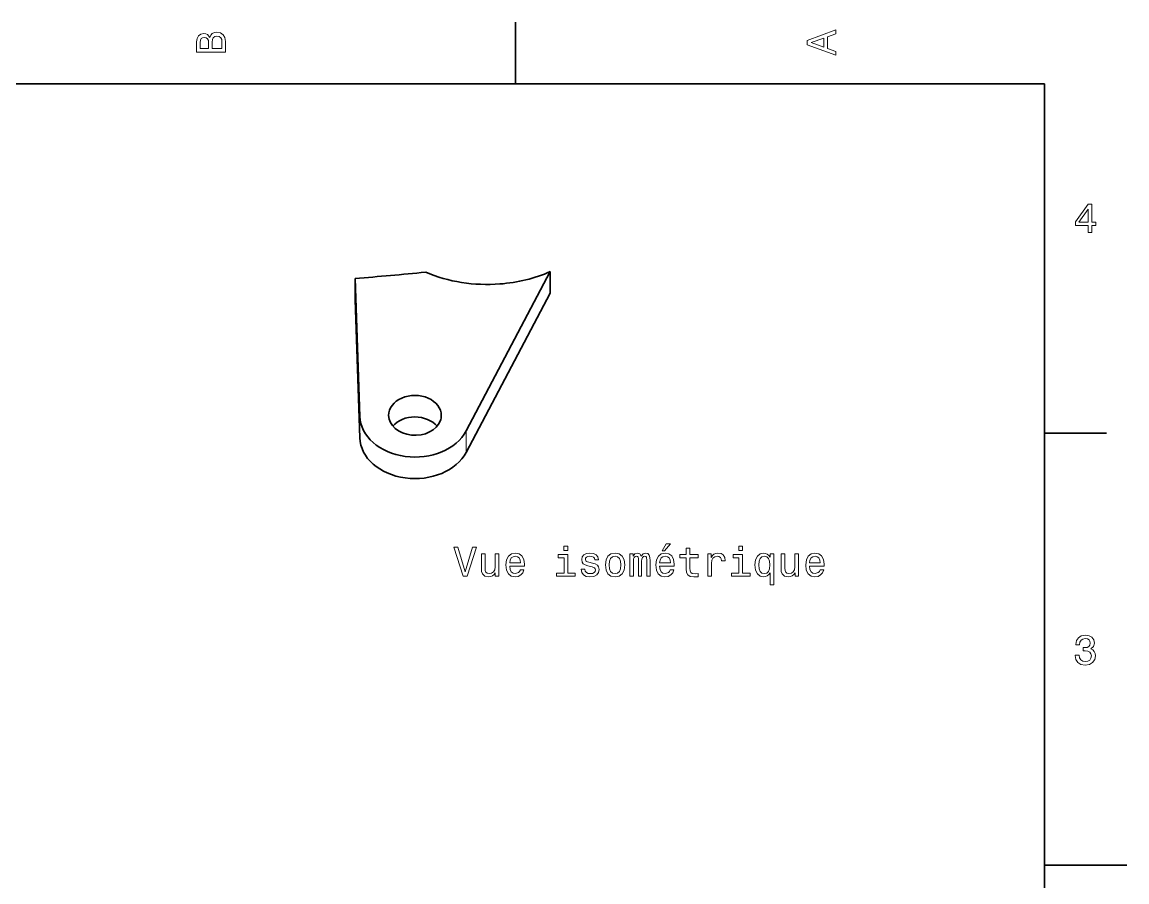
# Model space of a CAD drawing. Extents: x 0 to 297, y 0 to 210.
# Drawn here: x 162.7 to 297, y 103 to 207.5 of the extents above; entities that cross this region are included whole.
import ezdxf

# ---------------------------------------------------------------- set-up
doc = ezdxf.new("R2010")
doc.units = 0

msp = doc.modelspace()

# ---------------------------------------------------------------- linework, layer by layer
at = {"color": 7, "lineweight": 35, "ltscale": 0.1875}
for p, q in [((222.699997, 200), (222.699997, 207.5)), ((287, 157.5), (294.5, 157.5))]:
    msp.add_line(p, q, dxfattribs=at)
at = {"color": 7, "lineweight": 35}
for p, q in [((287, 200), (10, 200)), ((287, 10), (287, 200)), ((226.906265, 177.161789), (216.689804, 157.790665)), ((226.90094, 174.548706), (216.684479, 155.177582))]:
    msp.add_line(p, q, dxfattribs=at)
at = {"color": 7, "lineweight": 35, "ltscale": 0.065327}
for p, q in [((203.208267, 176.321838), (203.202942, 173.708771)), ((226.906265, 177.161789), (226.90094, 174.548706))]:
    msp.add_line(p, q, dxfattribs=at)
at = {"color": 7, "lineweight": 35, "ltscale": 0.419434}
for p, q in [((203.769302, 159.553864), (203.208267, 176.321838)), ((203.763977, 156.940796), (203.202942, 173.708771))]:
    msp.add_line(p, q, dxfattribs=at)
at = {"color": 7, "lineweight": 13, "ltscale": 0.065327}
for p, q in [((203.769302, 159.553864), (203.763977, 156.940796)), ((216.689804, 157.790665), (216.684479, 155.177582))]:
    msp.add_line(p, q, dxfattribs=at)
at = {"color": 7, "lineweight": 35, "ltscale": 0.25}
msp.add_line((287, 105), (297, 105), dxfattribs=at)
at = {"color": 7, "lineweight": 13}
for points in [[(185.542007, 205.630417), (185.249496, 205.983429), (185.052811, 206.074219), (184.81073, 206.104477), (184.432495, 206.03891), (184.160156, 205.842224), (183.993729, 205.524506), (183.933212, 205.080704), (183.933212, 203.835022), (187.433212, 203.835022), (187.433212, 205.151306), (187.36261, 205.620331), (187.155838, 205.968307), (186.828018, 206.185165), (186.384216, 206.260818), (186.08667, 206.215424), (185.839554, 206.094391), (185.65799, 205.897705)], [(185.385666, 204.984879), (185.385666, 204.298996), (184.351807, 204.298996), (184.351807, 205.025223), (184.382065, 205.297562), (184.472839, 205.489197), (184.629181, 205.605194), (184.86116, 205.645538), (185.093155, 205.600143), (185.254532, 205.479111), (185.355408, 205.272339)], [(187.014618, 205.095825), (187.014618, 204.298996), (185.809296, 204.298996), (185.809296, 205.050446), (185.844589, 205.368164), (185.9505, 205.595108), (186.132065, 205.731277), (186.394302, 205.776657), (186.671692, 205.731277), (186.863327, 205.605194), (186.979324, 205.393372)], [(261.633209, 203.466858), (261.633209, 203.930847), (260.604401, 204.298996), (260.604401, 205.695969), (261.633209, 206.064133), (261.633209, 206.538193), (258.128174, 205.257217), (258.128174, 204.742798)], [(260.17572, 204.460388), (258.632477, 205), (260.17572, 205.539627)], [(292.277374, 181.916794), (292.731262, 181.916794), (292.731262, 182.784225), (293.23056, 182.784225), (293.23056, 183.187683), (292.731262, 183.187683), (292.731262, 185.341141), (292.272339, 185.341141), (290.739197, 183.228027), (290.739197, 182.784225), (292.277374, 182.784225)], [(291.162842, 183.187683), (292.277374, 184.756134), (292.277374, 183.187683)], [(229.044525, 143.755096), (228.5755, 143.755096), (228.5755, 143.250778), (229.044525, 143.250778)], [(240.512817, 143.210434), (240.810379, 143.210434), (241.511383, 144.06778), (241.017151, 144.06778)], [(250.296692, 143.755096), (249.827667, 143.755096), (249.827667, 143.250778), (250.296692, 143.250778)], [(217.45015, 143.639114), (216.572617, 140.658554), (215.669891, 143.639114), (215.190781, 143.639114), (216.320465, 140.134064), (216.824783, 140.134064), (217.929245, 143.639114)], [(220.652588, 142.84227), (220.208786, 142.84227), (220.208786, 141.27887), (220.158356, 140.915771), (220.0121, 140.653519), (219.785156, 140.492126), (219.48761, 140.441696), (219.25058, 140.48204), (219.099274, 140.603088), (219.01355, 140.80986), (218.993378, 141.102356), (218.993378, 142.84227), (218.549561, 142.84227), (218.549561, 141.062012), (218.564697, 140.703949), (218.660522, 140.406403), (218.953033, 140.134064), (219.422043, 140.038239), (219.67421, 140.073547), (219.891068, 140.164322), (220.077667, 140.320663), (220.228958, 140.547607), (220.228958, 140.134064), (220.652588, 140.134064)], [(221.989044, 141.359573), (223.764267, 141.359573), (223.769302, 141.566345), (223.688614, 142.146317), (223.466721, 142.580032), (223.113693, 142.84227), (222.644669, 142.938095), (222.18573, 142.837234), (221.832703, 142.55481), (221.605759, 142.095886), (221.52507, 141.490692), (221.600723, 140.870377), (221.827667, 140.416489), (222.175644, 140.134064), (222.629547, 140.038239), (223.022919, 140.103806), (223.345673, 140.275269), (223.582703, 140.547607), (223.718872, 140.910721), (223.280121, 140.910721), (223.189331, 140.708984), (223.058212, 140.557693), (222.685013, 140.436661), (222.397552, 140.492126), (222.180695, 140.66864), (222.039474, 140.956116), (221.989044, 141.344437)], [(221.989044, 141.732773), (222.044525, 142.08075), (222.180695, 142.337952), (222.387466, 142.494293), (222.659805, 142.549774), (222.927094, 142.494293), (223.133865, 142.337952), (223.259949, 142.08075), (223.305328, 141.732773)], [(229.029388, 140.507263), (229.029388, 142.751495), (227.889618, 142.751495), (227.889618, 142.37326), (228.585587, 142.37326), (228.585587, 140.507263), (227.677811, 140.507263), (227.677811, 140.134064), (229.947266, 140.134064), (229.947266, 140.507263)], [(232.035156, 141.712601), (231.606491, 141.813461), (231.288757, 141.929459), (231.182861, 142.166489), (231.21312, 142.332916), (231.319016, 142.453949), (231.490494, 142.529602), (231.73761, 142.55986), (231.97464, 142.529602), (232.16124, 142.438812), (232.282272, 142.302658), (232.332703, 142.121094), (232.766434, 142.121094), (232.766434, 142.13118), (232.690781, 142.458984), (232.484009, 142.716202), (232.16124, 142.877579), (231.73761, 142.938095), (231.308929, 142.877579), (230.996246, 142.711151), (230.799561, 142.464035), (230.739044, 142.151352), (230.784439, 141.848755), (230.925644, 141.636948), (231.157639, 141.485641), (231.495529, 141.379745), (231.989777, 141.258698), (232.292358, 141.132629), (232.373047, 141.031754), (232.40332, 140.880463), (232.357925, 140.693863), (232.236893, 140.552658), (232.040207, 140.461868), (231.777954, 140.43161), (231.50058, 140.461868), (231.298843, 140.56778), (231.162689, 140.739258), (231.107208, 140.976288), (230.678528, 140.976288), (230.74913, 140.57283), (230.955902, 140.280319), (231.283722, 140.103806), (231.73761, 140.038239), (232.21167, 140.103806), (232.559662, 140.280319), (232.771469, 140.562744), (232.847122, 140.930893), (232.791641, 141.248611), (232.6353, 141.465469), (232.378098, 141.606689)], [(233.613693, 141.485641), (233.694382, 140.870377), (233.926361, 140.416489), (234.294525, 140.134064), (234.788757, 140.038239), (235.277954, 140.134064), (235.646118, 140.411438), (235.878098, 140.865326), (235.963837, 141.485641), (235.878098, 142.100922), (235.646118, 142.55986), (235.277954, 142.837234), (234.788757, 142.938095), (234.294525, 142.837234), (233.926361, 142.55481), (233.694382, 142.100922)], [(234.067581, 141.490692), (234.112976, 141.94458), (234.254181, 142.2724), (234.481125, 142.474121), (234.788757, 142.544724), (235.091354, 142.474121), (235.318298, 142.277435), (235.459503, 141.94458), (235.509949, 141.490692), (235.459503, 141.031754), (235.318298, 140.698898), (235.091354, 140.497177), (234.788757, 140.43161), (234.481125, 140.497177), (234.254181, 140.698898), (234.112976, 141.031754)], [(236.604324, 140.134064), (237.012833, 140.134064), (237.012833, 141.94458), (237.03804, 142.216919), (237.113693, 142.413605), (237.229691, 142.529602), (237.380981, 142.574982), (237.502014, 142.534637), (237.582703, 142.433777), (237.623062, 142.262299), (237.638184, 142.035355), (237.638184, 140.134064), (238.021469, 140.134064), (238.021469, 141.94458), (238.046692, 142.211868), (238.12233, 142.408554), (238.243378, 142.529602), (238.394669, 142.574982), (238.515701, 142.534637), (238.596405, 142.433777), (238.646835, 142.035355), (238.646835, 140.134064), (239.055328, 140.134064), (239.055328, 142.005096), (239.030121, 142.393433), (238.949432, 142.690979), (238.78804, 142.872543), (238.525787, 142.938095), (238.218155, 142.837234), (237.981125, 142.544724), (237.794525, 142.832184), (237.481842, 142.938095), (237.194382, 142.837234), (236.997696, 142.55481), (236.997696, 142.84227), (236.604324, 142.84227)], [(240.205185, 141.359573), (241.980408, 141.359573), (241.985443, 141.566345), (241.904755, 142.146317), (241.682861, 142.580032), (241.329834, 142.84227), (240.860809, 142.938095), (240.401871, 142.837234), (240.048843, 142.55481), (239.821899, 142.095886), (239.741211, 141.490692), (239.816864, 140.870377), (240.043808, 140.416489), (240.391785, 140.134064), (240.845673, 140.038239), (241.239044, 140.103806), (241.561813, 140.275269), (241.798843, 140.547607), (241.935013, 140.910721), (241.496246, 140.910721), (241.405472, 140.708984), (241.274353, 140.557693), (240.901154, 140.436661), (240.613693, 140.492126), (240.396835, 140.66864), (240.255615, 140.956116), (240.205185, 141.344437)], [(240.205185, 141.732773), (240.260666, 142.08075), (240.396835, 142.337952), (240.603607, 142.494293), (240.875946, 142.549774), (241.143234, 142.494293), (241.350006, 142.337952), (241.476074, 142.08075), (241.521469, 141.732773)], [(243.447983, 142.37326), (243.447983, 141.016632), (243.478241, 140.577866), (243.619446, 140.275269), (243.901871, 140.098755), (244.380981, 140.038239), (244.905472, 140.063461), (244.905472, 140.446747), (244.522186, 140.416489), (244.17421, 140.456833), (243.98761, 140.582916), (243.906921, 140.794724), (243.891785, 141.09227), (243.891785, 142.37326), (244.905472, 142.37326), (244.905472, 142.751495), (243.891785, 142.751495), (243.891785, 143.543289), (243.447983, 143.543289), (243.447983, 142.751495), (242.681412, 142.751495), (242.681412, 142.37326)], [(246.055328, 140.134064), (246.49913, 140.134064), (246.49913, 141.682327), (246.544525, 142.055527), (246.680695, 142.32283), (246.902588, 142.484207), (247.200134, 142.539688), (247.422043, 142.504379), (247.58847, 142.403519), (247.689331, 142.23204), (247.72464, 142.000061), (248.173492, 142.000061), (248.112976, 142.408554), (247.946533, 142.701065), (247.669159, 142.877579), (247.290924, 142.938095), (247.033722, 142.897751), (246.811813, 142.79689), (246.615128, 142.625412), (246.458786, 142.393433), (246.458786, 142.84227), (246.055328, 142.84227)], [(250.281555, 140.507263), (250.281555, 142.751495), (249.141785, 142.751495), (249.141785, 142.37326), (249.837753, 142.37326), (249.837753, 140.507263), (248.929962, 140.507263), (248.929962, 140.134064), (251.199417, 140.134064), (251.199417, 140.507263)], [(253.625214, 142.423691), (253.468872, 142.650635), (253.292358, 142.812012), (253.085587, 142.902802), (252.848557, 142.938095), (252.419891, 142.837234), (252.087036, 142.55481), (251.870178, 142.100922), (251.794525, 141.490692), (251.870178, 140.875412), (252.087036, 140.421524), (252.419891, 140.134064), (252.848557, 140.038239), (253.085587, 140.068497), (253.287323, 140.154236), (253.463837, 140.310577), (253.625214, 140.547607), (253.625214, 139.085068), (254.069016, 139.085068), (254.069016, 142.84227), (253.625214, 142.84227)], [(252.248413, 141.490692), (252.293793, 141.939545), (252.435013, 142.267349), (252.64682, 142.469086), (252.92421, 142.539688), (253.216705, 142.469086), (253.438614, 142.2724), (253.569733, 141.94458), (253.620178, 141.490692), (253.569733, 141.031754), (253.438614, 140.703949), (253.216705, 140.502213), (252.92421, 140.436661), (252.64682, 140.502213), (252.435013, 140.703949), (252.293793, 141.036804)], [(257.084869, 142.84227), (256.641052, 142.84227), (256.641052, 141.27887), (256.590637, 140.915771), (256.444366, 140.653519), (256.217438, 140.492126), (255.919876, 140.441696), (255.682846, 140.48204), (255.531555, 140.603088), (255.445816, 140.80986), (255.425644, 141.102356), (255.425644, 142.84227), (254.981842, 142.84227), (254.981842, 141.062012), (254.996979, 140.703949), (255.092789, 140.406403), (255.3853, 140.134064), (255.854324, 140.038239), (256.106476, 140.073547), (256.323334, 140.164322), (256.509949, 140.320663), (256.661224, 140.547607), (256.661224, 140.134064), (257.084869, 140.134064)], [(258.421326, 141.359573), (260.196533, 141.359573), (260.201569, 141.566345), (260.12088, 142.146317), (259.898987, 142.580032), (259.545959, 142.84227), (259.076935, 142.938095), (258.618011, 142.837234), (258.264984, 142.55481), (258.038025, 142.095886), (257.957336, 141.490692), (258.03299, 140.870377), (258.259949, 140.416489), (258.60791, 140.134064), (259.061798, 140.038239), (259.4552, 140.103806), (259.777954, 140.275269), (260.014984, 140.547607), (260.151154, 140.910721), (259.712402, 140.910721), (259.621613, 140.708984), (259.490479, 140.557693), (259.117279, 140.436661), (258.829834, 140.492126), (258.612976, 140.66864), (258.471741, 140.956116), (258.421326, 141.344437)], [(258.421326, 141.732773), (258.476807, 142.08075), (258.612976, 142.337952), (258.819733, 142.494293), (259.092072, 142.549774), (259.359375, 142.494293), (259.566132, 142.337952), (259.6922, 142.08075), (259.73761, 141.732773)], [(290.729126, 130.51622), (290.729126, 130.480911), (290.809814, 129.996765), (291.046844, 129.633652), (291.420044, 129.401657), (291.914276, 129.315933), (292.438782, 129.401657), (292.832153, 129.623566), (293.08429, 129.976593), (293.175079, 130.430481), (293.134735, 130.728027), (293.023773, 130.970108), (292.842224, 131.156708), (292.600159, 131.292877), (292.927948, 131.565216), (293.043945, 131.998932), (292.968292, 132.392303), (292.751434, 132.68985), (292.398407, 132.87645), (291.914276, 132.942017), (291.460388, 132.861313), (291.112396, 132.63942), (290.885468, 132.286392), (290.809814, 131.817368), (290.809814, 131.782074), (291.258636, 131.782074), (291.299011, 132.104828), (291.430115, 132.336823), (291.641937, 132.478027), (291.939484, 132.528473), (292.201721, 132.488113), (292.393372, 132.382217), (292.509369, 132.210739), (292.554749, 131.97876), (292.509369, 131.731628), (292.388336, 131.565216), (292.176514, 131.46434), (291.889069, 131.434082), (291.692383, 131.439133), (291.692383, 131.04071), (291.939484, 131.050797), (292.257202, 131.005417), (292.494232, 130.884369), (292.635468, 130.687683), (292.685883, 130.430481), (292.630402, 130.13797), (292.484161, 129.921112), (292.252167, 129.784943), (291.944519, 129.739563), (291.626801, 129.789993), (291.394806, 129.941284), (291.248566, 130.183365), (291.193085, 130.51622)]]:
    msp.add_lwpolyline(points, close=True, dxfattribs=at)
at = {"color": 7, "lineweight": 35}
msp.add_arc((161.189484, 697.374878), 522.744606, 274.610471, 275.552852, dxfattribs=at)
for centre, major_axis, ratio, start_param, end_param in [((219.204178, 186.941711), (15.108734, -0.087814), 0.750852, 4.2024983784, 4.8225235287), ((219.217682, 186.934097), (15.102127, -0.064865), 0.750686, 4.8205310233, 5.2497564721), ((210.467148, 159.676514), (3.199997, -0.006516), 0.757125, 6.2831602197, 9.4247528733), ((210.467148, 159.676514), (6.699982, -0.013657), 0.757125, 3.1684636631, 5.9049718519), ((210.467148, 159.676514), (3.199997, -0.006516), 0.757125, 3.1415675661, 6.0202476217), ((210.461823, 157.063431), (3.199997, -0.006516), 0.757125, 0.5697797829, 2.5718545978), ((210.467148, 159.676514), (3.199997, -0.006516), 0.757125, 6.0202476217, 6.2831602197), ((210.461823, 157.063431), (6.699982, -0.013657), 0.757125, 3.1684636631, 5.9049718519)]:
    msp.add_ellipse(centre, major_axis=major_axis, ratio=ratio, start_param=start_param, end_param=end_param, dxfattribs=at)

doc.saveas('drawing.dxf')
